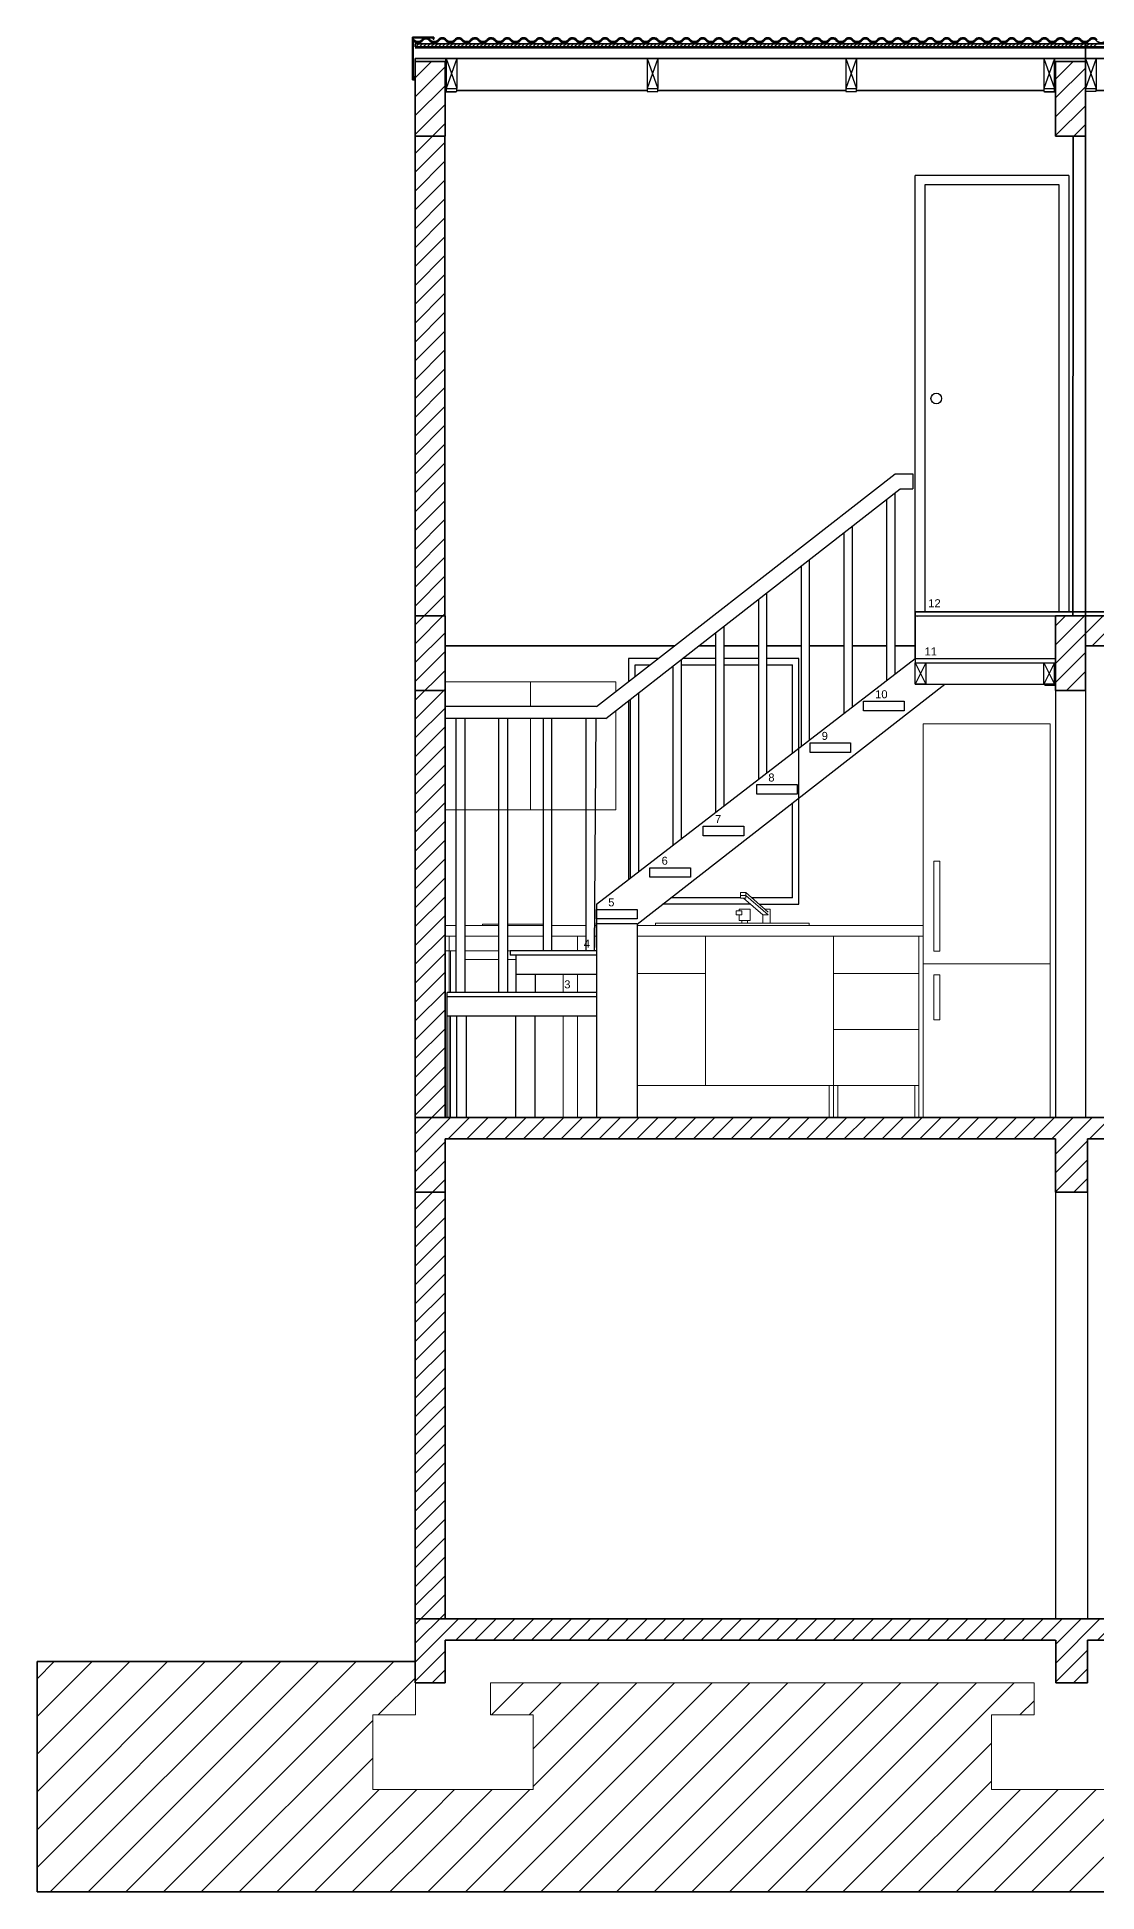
# Model space of a CAD drawing. Header units: metres. Extents: x -750 to 5274, y -2155 to 4360.
# Drawn here: x 876 to 1372, y 2094 to 2963 of the extents above; entities that cross this region are included whole.
import ezdxf

# ---------------------------------------------------------------- set-up
doc = ezdxf.new("R2010")
doc.units = ezdxf.units.M
doc.header["$LTSCALE"] = 5
doc.header["$MEASUREMENT"] = 0
for name, color, linetype, lineweight in [('A-ANNO-SYMB', 3, 'Continuous', 18), ('A-ANNO-TEXT', 3, 'Continuous', 18), ('A-ELEV-MBE1', 7, 'Continuous', 35), ('A-ELEV-MBE2', 4, 'Continuous', 25), ('A-FLOR-PATT', 8, 'Continuous', 18), ('A-FURN', 8, 'Continuous', 18), ('A-GLAZ-FULL', 4, 'Continuous', 25), ('A-SECT-MCUT', 7, 'Continuous', 35), ('A-SECT-PATT', 8, 'Continuous', 18), ('A-WALL-FULL', 7, 'Continuous', 35), ('Campitura', 116, 'Continuous', 25), ('Linee sottili', 5, 'Continuous', 25)]:
    doc.layers.add(name, color=color, linetype=linetype, lineweight=lineweight)
doc.styles.add('E-ARIAL', font='arial.ttf')

msp = doc.modelspace()

# ---------------------------------------------------------------- hatches: boundary and pattern name
at = {"layer": 'Campitura'}
h = msp.add_hatch(dxfattribs=at)
h.set_pattern_fill('ANSI31', color=256, scale=50)
h.paths.add_polyline_path([(1667.03, 2457.07), (1485.49, 2457.07), (1485.49, 2457.07), (1483.49, 2457.07), (1479.49, 2457.07), (1450.49, 2457.07), (1450.49, 2457.07), (1446.49, 2457.07), (1393.49, 2457.07), (1393.49, 2457.07), (1390.99, 2457.07), (1052.78, 2457.07), (1052.78, 2422.07), (1066.78, 2422.07), (1066.78, 2422.13), (1066.78, 2447.07), (1352.79, 2447.07), (1352.79, 2422.07), (1367.79, 2422.07), (1367.79, 2447.07), (1652.03, 2447.07), (1652.03, 2422.07), (1667.03, 2422.07), (1667.03, 2422.13), (1667.03, 2447.07)])
h.paths.add_polyline_path([(1666.03, 2657.13), (1652.03, 2657.13), (1652.03, 2457.07), (1667.03, 2457.07)])
h.paths.add_polyline_path([(1666.03, 2692.13), (1652.03, 2692.13), (1652.03, 2657.13), (1666.03, 2657.13)])
h.paths.add_polyline_path([(1666.03, 2916.98), (1652.03, 2916.98), (1652.03, 2692.13), (1666.03, 2692.13)])
h.paths.add_polyline_path([(1652.03, 2692.13), (1366.78, 2692.13), (1366.78, 2678.07), (1652.03, 2678.07)])
h.paths.add_polyline_path([(1366.78, 2692.13), (1366.78, 2678.07), (1366.78, 2657.13), (1352.78, 2657.13), (1352.78, 2660.13), (1347.27, 2660.13), (1352.27, 2670.13), (1352.78, 2670.13), (1352.78, 2692.13)])
h.paths.add_polyline_path([(1066.73, 2916.98), (1052.73, 2916.98), (1052.73, 2692.21), (1052.73, 2692.13), (1066.73, 2692.13)])
h.paths.add_polyline_path([(1066.78, 2692.13), (1066.73, 2692.13), (1052.78, 2692.13), (1052.78, 2657.13), (1066.78, 2657.13), (1066.78, 2661.22)])
h.paths.add_polyline_path([(1066.78, 2657.13), (1052.78, 2657.13), (1052.78, 2457.07), (1066.78, 2457.07)])
h.paths.add_polyline_path([(1066.78, 2422.07), (1052.78, 2422.07), (1052.78, 2222.07), (1066.78, 2222.07)])
h.paths.add_polyline_path([(1667.03, 2222.07), (1367.79, 2222.07), (1352.86, 2222.07), (1066.78, 2222.07), (1052.78, 2222.07), (1052.78, 2192.07), (1052.92, 2192.07), (1066.78, 2192.07), (1066.78, 2212.07), (1352.86, 2212.07), (1352.86, 2192.07), (1367.79, 2192.07), (1367.79, 2212.07), (1653.03, 2212.07), (1653.03, 2192.07), (1667.03, 2192.07)])
h.paths.add_polyline_path([(1666.03, 2951.98), (1652.21, 2951.98), (1652.03, 2951.8), (1652.03, 2916.98), (1666.03, 2916.98)])
h.paths.add_polyline_path([(1066.78, 2951.98), (1052.81, 2951.98), (1052.78, 2916.98), (1066.78, 2916.98)])
h.paths.add_polyline_path([(1366.74, 2951.98), (1352.74, 2951.98), (1352.74, 2916.98), (1366.74, 2916.98)])

# ---------------------------------------------------------------- linework, layer by layer
at = {"layer": 'A-ANNO-SYMB'}
for p, q in [((1066.78, 2541.22), (1066.78, 2546.22)), ((1066.78, 2463.57), (1066.78, 2540.43))]:
    msp.add_line(p, q, dxfattribs=at)
at = {"layer": 'A-ANNO-SYMB', "ltscale": 0.003}
for p, q in [((1052.92, 2192.07), (1052.92, 2177.07)), ((1088.09, 2192.07), (1342.7, 2192.07)), ((1088.09, 2192.07), (1088.09, 2177.07)), ((1342.7, 2192.07), (1342.7, 2177.07)), ((1033, 2177.07), (1033, 2142.07)), ((1052.92, 2177.07), (1033, 2177.07)), ((1108, 2177.07), (1088.09, 2177.07)), ((1108, 2177.07), (1108, 2142.07)), ((1322.79, 2177.07), (1322.79, 2142.07)), ((1342.7, 2177.07), (1322.79, 2177.07)), ((1108, 2142.07), (1033, 2142.07)), ((1397.79, 2142.07), (1322.79, 2142.07))]:
    msp.add_line(p, q, dxfattribs=at)
at = {"layer": 'A-ELEV-MBE1'}
for p, q in [((1051.51, 2943.4), (1051.51, 2963.4)), ((1051.51, 2963.4), (1061.51, 2963.4)), ((1051.81, 2943.7), (1051.81, 2963.1)), ((1051.81, 2963.1), (1061.21, 2963.1)), ((1052.19, 2962.17), (1051.81, 2961.85)), ((1052.78, 2960.29), (1366.74, 2960.29)), ((1052.78, 2958.79), (1052.78, 2960.29)), ((1052.78, 2958.79), (1366.74, 2958.79)), ((1052.78, 2958.32), (1366.74, 2958.32)), ((1061.21, 2963.1), (1061.21, 2962.4)), ((1061.21, 2962.4), (1061.51, 2962.4)), ((1061.51, 2963.4), (1061.51, 2962.4)), ((1158.87, 2962.17), (1158.49, 2961.85)), ((1162.68, 2962.17), (1163.07, 2961.85)), ((1219.83, 2962.17), (1219.45, 2961.85)), ((1326.51, 2962.17), (1326.13, 2961.85)), ((1330.32, 2962.17), (1330.71, 2961.85)), ((1336.09, 2958.79), (1650.06, 2958.79)), ((1338.06, 2958.32), (1650.06, 2958.32)), ((1366.74, 2958.79), (1366.74, 2960.29)), ((1366.74, 2960.29), (1650.76, 2960.29)), ((1366.74, 2958.79), (1366.74, 2951.98)), ((1052.81, 2953.32), (1366.74, 2953.32)), ((1067.25, 2947.76), (1066.78, 2947.76)), ((1066.78, 2947.76), (1066.78, 2937.76)), ((1067.2, 2947.76), (1067.2, 2953.32)), ((1352.22, 2937.93), (1352.22, 2953.32)), ((1352.64, 2947.76), (1352.64, 2937.76)), ((1366.74, 2953.32), (1665.58, 2953.4)), ((1052.51, 2943.4), (1051.51, 2943.4)), ((1052.21, 2943.7), (1051.81, 2943.7)), ((1052.21, 2943.7), (1052.21, 2944.7)), ((1052.51, 2944.7), (1052.21, 2944.7)), ((1052.51, 2943.4), (1052.51, 2944.7)), ((1072.25, 2938.33), (1161.46, 2938.33)), ((1166.46, 2938.33), (1254.6, 2938.33)), ((1259.6, 2938.33), (1347.22, 2938.33)), ((1352.22, 2942.76), (1352.64, 2942.76)), ((1366.74, 2939.38), (1366.74, 2938.01)), ((1371.74, 2938.01), (1371.74, 2939.38)), ((1371.74, 2938.33), (1460.3, 2938.33)), ((1066.78, 2937.76), (1071.78, 2937.76)), ((1071.78, 2937.76), (1071.78, 2937.93)), ((1352.64, 2937.76), (1347.64, 2937.76)), ((1360.95, 2913.8), (1360.95, 2916.8)), ((1358.97, 2694.07), (1286.96, 2694.07)), ((1286.96, 2672.13), (1286.96, 2694.07)), ((1286.96, 2692.09), (1358.97, 2692.13)), ((1356.58, 2692.13), (1287.96, 2692.09)), ((1358.97, 2694.07), (1652.03, 2694.07)), ((1358.97, 2692.13), (1652.03, 2692.13)), ((1066.78, 2678.07), (1174.24, 2678.07)), ((1185.62, 2678.07), (1193.54, 2678.07)), ((1197.54, 2678.07), (1213.59, 2678.07)), ((1217.59, 2678.07), (1233.59, 2678.07)), ((1237.59, 2678.07), (1253.59, 2678.07)), ((1257.59, 2678.07), (1273.59, 2678.07)), ((1277.59, 2678.07), (1286.96, 2678.07)), ((1366.78, 2678.07), (1652.03, 2678.07)), ((1352.28, 2660.27), (1352.27, 2670.13)), ((1137.78, 2536.68), (1137.78, 2548.38)), ((1352.79, 2457.07), (1352.79, 2457.07)), ((1352.79, 2422.07), (1352.79, 2447.07)), ((1367.79, 2447.07), (1367.79, 2422.07)), ((1367.79, 2422.07), (1352.79, 2422.07)), ((875.71, 2202.07), (875.71, 2094.16)), ((875.71, 2202.07), (1052.78, 2202.07)), ((875.71, 2094.16), (1758.38, 2094.16))]:
    msp.add_line(p, q, dxfattribs=at)
at = {"layer": 'A-ELEV-MBE1', "ltscale": 0.03}
msp.add_line((1137.78, 2550.13), (1137.78, 2554.63), dxfattribs=at)
at = {"layer": 'A-ELEV-MBE1'}
for centre, radius, start, end in [((1054.1, 2963.73), 2.97, 219.42406, 320.57594), ((1054.1, 2963.73), 2.47, 219.42406, 320.57594), ((1057.91, 2960.6), 2.47, 39.42406, 140.57594), ((1057.91, 2960.6), 1.97, 39.42406, 140.57594), ((1061.72, 2963.73), 2.97, 219.42406, 320.57594), ((1061.72, 2963.73), 2.47, 219.42406, 320.57594), ((1065.53, 2960.6), 2.47, 39.42406, 140.57594), ((1065.53, 2960.6), 1.97, 39.42406, 140.57594), ((1069.34, 2963.73), 2.97, 219.42406, 320.57594), ((1069.34, 2963.73), 2.47, 219.42406, 320.57594), ((1073.15, 2960.6), 2.47, 39.42406, 140.57594), ((1073.15, 2960.6), 1.97, 39.42406, 140.57594), ((1076.96, 2963.73), 2.97, 219.42406, 320.57594), ((1076.96, 2963.73), 2.47, 219.42406, 320.57594), ((1080.77, 2960.6), 2.47, 39.42406, 140.57594), ((1080.77, 2960.6), 1.97, 39.42406, 140.57594), ((1084.58, 2963.73), 2.97, 219.42406, 320.57594), ((1084.58, 2963.73), 2.47, 219.42406, 320.57594), ((1088.39, 2960.6), 2.47, 39.42406, 140.57594), ((1088.39, 2960.6), 1.97, 39.42406, 140.57594), ((1092.2, 2963.73), 2.97, 219.42406, 320.57594), ((1092.2, 2963.73), 2.47, 219.42406, 320.57594), ((1096.01, 2960.6), 2.47, 39.42406, 140.57594), ((1096.01, 2960.6), 1.97, 39.42406, 140.57594), ((1099.82, 2963.73), 2.97, 219.42406, 320.57594), ((1099.82, 2963.73), 2.47, 219.42406, 320.57594), ((1103.63, 2960.6), 2.47, 39.42406, 140.57594), ((1103.63, 2960.6), 1.97, 39.42406, 140.57594), ((1107.44, 2963.73), 2.97, 219.42406, 320.57594), ((1107.44, 2963.73), 2.47, 219.42406, 320.57594), ((1111.25, 2960.6), 2.47, 39.42406, 140.57594), ((1111.25, 2960.6), 1.97, 39.42406, 140.57594), ((1115.06, 2963.73), 2.97, 219.42406, 320.57594), ((1115.06, 2963.73), 2.47, 219.42406, 320.57594), ((1118.87, 2960.6), 2.47, 39.42406, 140.57594), ((1118.87, 2960.6), 1.97, 39.42406, 140.57594), ((1122.68, 2963.73), 2.97, 219.42406, 320.57594), ((1122.68, 2963.73), 2.47, 219.42406, 320.57594), ((1126.49, 2960.6), 2.47, 39.42406, 140.57594), ((1126.49, 2960.6), 1.97, 39.42406, 140.57594), ((1130.3, 2963.73), 2.97, 219.42406, 320.57594), ((1130.3, 2963.73), 2.47, 219.42406, 320.57594), ((1134.11, 2960.6), 2.47, 39.42406, 140.57594), ((1134.11, 2960.6), 1.97, 39.42406, 140.57594), ((1137.92, 2963.73), 2.97, 219.42406, 320.57594), ((1137.92, 2963.73), 2.47, 219.42406, 320.57594), ((1141.73, 2960.6), 2.47, 39.42406, 140.57594), ((1141.73, 2960.6), 1.97, 39.42406, 140.57594), ((1145.54, 2963.73), 2.97, 219.42406, 320.57594), ((1145.54, 2963.73), 2.47, 219.42406, 320.57594), ((1149.35, 2960.6), 2.47, 39.42406, 140.57594), ((1149.35, 2960.6), 1.97, 39.42406, 140.57594), ((1153.16, 2963.73), 2.97, 219.42406, 320.57594), ((1153.16, 2963.73), 2.47, 219.42406, 320.57594), ((1156.97, 2960.6), 2.47, 39.42406, 140.57594), ((1156.97, 2960.6), 1.97, 39.42406, 140.57594), ((1160.78, 2963.73), 2.97, 219.42406, 320.57594), ((1160.78, 2963.73), 2.97, 219.42406, 320.57594), ((1160.78, 2963.73), 2.47, 219.42406, 320.57594), ((1160.78, 2963.73), 2.47, 219.42406, 320.57594), ((1164.59, 2960.6), 2.47, 39.42406, 140.57594), ((1164.59, 2960.6), 1.97, 39.42406, 140.57594), ((1168.4, 2963.73), 2.97, 219.42406, 320.57594), ((1168.4, 2963.73), 2.47, 219.42406, 320.57594), ((1172.21, 2960.6), 2.47, 39.42406, 140.57594), ((1172.21, 2960.6), 1.97, 39.42406, 140.57594), ((1176.02, 2963.73), 2.97, 219.42406, 320.57594), ((1176.02, 2963.73), 2.47, 219.42406, 320.57594), ((1179.83, 2960.6), 2.47, 39.42406, 140.57594), ((1179.83, 2960.6), 1.97, 39.42406, 140.57594), ((1183.64, 2963.73), 2.97, 219.42406, 320.57594), ((1183.64, 2963.73), 2.47, 219.42406, 320.57594), ((1187.45, 2960.6), 2.47, 39.42406, 140.57594), ((1187.45, 2960.6), 1.97, 39.42406, 140.57594), ((1191.26, 2963.73), 2.97, 219.42406, 320.57594), ((1191.26, 2963.73), 2.47, 219.42406, 320.57594), ((1195.07, 2960.6), 2.47, 39.42406, 140.57594), ((1195.07, 2960.6), 1.97, 39.42406, 140.57594), ((1198.88, 2963.73), 2.97, 219.42406, 320.57594), ((1198.88, 2963.73), 2.47, 219.42406, 320.57594), ((1202.69, 2960.6), 2.47, 39.42406, 140.57594), ((1202.69, 2960.6), 1.97, 39.42406, 140.57594), ((1206.5, 2963.73), 2.97, 219.42406, 320.57594), ((1206.5, 2963.73), 2.47, 219.42406, 320.57594), ((1210.31, 2960.6), 2.47, 39.42406, 140.57594), ((1210.31, 2960.6), 1.97, 39.42406, 140.57594), ((1214.12, 2963.73), 2.97, 219.42406, 320.57594), ((1214.12, 2963.73), 2.47, 219.42406, 320.57594), ((1217.93, 2960.6), 2.47, 39.42406, 140.57594), ((1217.93, 2960.6), 1.97, 39.42406, 140.57594), ((1221.74, 2963.73), 2.97, 219.42406, 320.57594), ((1221.74, 2963.73), 2.97, 219.42406, 320.57594), ((1221.74, 2963.73), 2.47, 219.42406, 320.57594), ((1221.74, 2963.73), 2.47, 219.42406, 320.57594), ((1225.55, 2960.6), 2.47, 39.42406, 140.57594), ((1225.55, 2960.6), 2.47, 39.42406, 140.57594), ((1225.55, 2960.6), 1.97, 39.42406, 140.57594), ((1225.55, 2960.6), 1.97, 39.42406, 140.57594), ((1229.36, 2963.73), 2.97, 219.42406, 320.57594), ((1229.36, 2963.73), 2.47, 219.42406, 320.57594), ((1233.17, 2960.6), 2.47, 39.42406, 140.57594), ((1233.17, 2960.6), 1.97, 39.42406, 140.57594), ((1236.98, 2963.73), 2.97, 219.42406, 320.57594), ((1236.98, 2963.73), 2.47, 219.42406, 320.57594), ((1240.79, 2960.6), 2.47, 39.42406, 140.57594), ((1240.79, 2960.6), 1.97, 39.42406, 140.57594), ((1244.6, 2963.73), 2.97, 219.42406, 320.57594), ((1244.6, 2963.73), 2.47, 219.42406, 320.57594), ((1248.41, 2960.6), 2.47, 39.42406, 140.57594), ((1248.41, 2960.6), 1.97, 39.42406, 140.57594), ((1252.22, 2963.73), 2.97, 219.42406, 320.57594), ((1252.22, 2963.73), 2.47, 219.42406, 320.57594), ((1256.03, 2960.6), 2.47, 39.42406, 140.57594), ((1256.03, 2960.6), 1.97, 39.42406, 140.57594), ((1259.84, 2963.73), 2.97, 219.42406, 320.57594), ((1259.84, 2963.73), 2.47, 219.42406, 320.57594), ((1263.65, 2960.6), 2.47, 39.42406, 140.57594), ((1263.65, 2960.6), 1.97, 39.42406, 140.57594), ((1267.46, 2963.73), 2.97, 219.42406, 320.57594), ((1267.46, 2963.73), 2.47, 219.42406, 320.57594), ((1271.27, 2960.6), 2.47, 39.42406, 140.57594), ((1271.27, 2960.6), 1.97, 39.42406, 140.57594), ((1275.08, 2963.73), 2.97, 219.42406, 320.57594), ((1275.08, 2963.73), 2.47, 219.42406, 320.57594), ((1278.89, 2960.6), 2.47, 39.42406, 140.57594), ((1278.89, 2960.6), 1.97, 39.42406, 140.57594), ((1282.7, 2963.73), 2.97, 219.42406, 320.57594), ((1282.7, 2963.73), 2.47, 219.42406, 320.57594), ((1286.51, 2960.6), 2.47, 39.42406, 140.57594), ((1286.51, 2960.6), 1.97, 39.42406, 140.57594), ((1290.32, 2963.73), 2.97, 219.42406, 320.57594), ((1290.32, 2963.73), 2.47, 219.42406, 320.57594), ((1294.13, 2960.6), 2.47, 39.42406, 140.57594), ((1294.13, 2960.6), 1.97, 39.42406, 140.57594), ((1297.94, 2963.73), 2.97, 219.42406, 320.57594), ((1297.94, 2963.73), 2.47, 219.42406, 320.57594), ((1301.75, 2960.6), 2.47, 39.42406, 140.57594), ((1301.75, 2960.6), 1.97, 39.42406, 140.57594), ((1305.56, 2963.73), 2.97, 219.42406, 320.57594), ((1305.56, 2963.73), 2.47, 219.42406, 320.57594), ((1309.37, 2960.6), 2.47, 39.42406, 140.57594), ((1309.37, 2960.6), 1.97, 39.42406, 140.57594), ((1313.18, 2963.73), 2.97, 219.42406, 320.57594), ((1313.18, 2963.73), 2.47, 219.42406, 320.57594), ((1316.99, 2960.6), 2.47, 39.42406, 140.57594), ((1316.99, 2960.6), 1.97, 39.42406, 140.57594), ((1320.8, 2963.73), 2.97, 219.42406, 320.57594), ((1320.8, 2963.73), 2.47, 219.42406, 320.57594), ((1324.61, 2960.6), 2.47, 39.42406, 140.57594), ((1324.61, 2960.6), 1.97, 39.42406, 140.57594), ((1328.42, 2963.73), 2.97, 219.42406, 320.57594), ((1328.42, 2963.73), 2.97, 219.42406, 320.57594), ((1328.42, 2963.73), 2.47, 219.42406, 320.57594), ((1328.42, 2963.73), 2.47, 219.42406, 320.57594), ((1332.23, 2960.6), 2.47, 39.42406, 140.57594), ((1332.23, 2960.6), 1.97, 39.42406, 140.57594), ((1336.04, 2963.73), 2.97, 219.42406, 320.57594), ((1336.04, 2963.73), 2.47, 219.42406, 320.57594), ((1339.85, 2960.6), 2.47, 39.42406, 140.57594), ((1339.85, 2960.6), 1.97, 39.42406, 140.57594), ((1343.66, 2963.73), 2.97, 219.42406, 320.57594), ((1343.66, 2963.73), 2.47, 219.42406, 320.57594), ((1347.47, 2960.6), 2.47, 39.42406, 140.57594), ((1347.47, 2960.6), 1.97, 39.42406, 140.57594), ((1351.28, 2963.73), 2.97, 219.42406, 320.57594), ((1351.28, 2963.73), 2.47, 219.42406, 320.57594), ((1355.09, 2960.6), 2.47, 39.42406, 140.57594), ((1355.09, 2960.6), 1.97, 39.42406, 140.57594), ((1358.9, 2963.73), 2.97, 219.42406, 320.57594), ((1358.9, 2963.73), 2.47, 219.42406, 320.57594), ((1362.71, 2960.6), 2.47, 39.42406, 140.57594), ((1362.71, 2960.6), 1.97, 39.42406, 140.57594), ((1366.52, 2963.73), 2.97, 219.42406, 323.14533), ((1366.52, 2963.73), 2.47, 219.42406, 322.93914), ((1370.33, 2960.6), 2.47, 39.42406, 140.57594), ((1370.33, 2960.6), 1.97, 39.42406, 140.57594), ((1374.14, 2963.73), 2.97, 219.42406, 320.57594)]:
    msp.add_arc(centre, radius, start, end, dxfattribs=at)
at = {"layer": 'A-ELEV-MBE2'}
for p, q in [((1174.25, 2678.08), (1277.59, 2758.68)), ((1291.46, 2760.62), (1291.46, 2694.07)), ((1185.63, 2678.08), (1279.99, 2751.68)), ((1277.59, 2678.07), (1277.59, 2749.81)), ((1273.59, 2746.69), (1273.59, 2678.07)), ((1253.59, 2731.09), (1253.59, 2678.07)), ((1257.59, 2678.07), (1257.59, 2734.21)), ((1233.59, 2715.49), (1233.59, 2678.07)), ((1237.59, 2678.07), (1237.59, 2718.61)), ((1213.59, 2699.89), (1213.59, 2678.07)), ((1217.59, 2678.07), (1217.59, 2703.01)), ((1197.54, 2603.14), (1197.54, 2687.37)), ((1137.78, 2649.63), (1174.25, 2678.08)), ((1142.09, 2644.12), (1185.63, 2678.08)), ((1193.54, 2684.25), (1193.54, 2600.05)), ((1213.59, 2678.07), (1213.59, 2615.52)), ((1217.59, 2618.6), (1217.59, 2678.07)), ((1233.59, 2678.07), (1233.59, 2630.95)), ((1237.59, 2634.04), (1237.59, 2678.07)), ((1253.59, 2678.07), (1253.59, 2646.38)), ((1257.59, 2649.47), (1257.59, 2678.07)), ((1273.59, 2678.07), (1273.59, 2661.82)), ((1277.59, 2664.9), (1277.59, 2678.07)), ((1137.78, 2557.02), (1286.96, 2672.13)), ((1173.54, 2668.65), (1173.54, 2584.62)), ((1177.54, 2587.71), (1177.54, 2671.77)), ((1286.96, 2672.13), (1286.96, 2670.13)), ((1313.69, 2670.13), (1352.78, 2670.13)), ((1156.78, 2547.74), (1300.87, 2660.13)), ((1300.87, 2660.13), (1352.78, 2660.13)), ((1347.78, 2659.63), (1347.78, 2660.13)), ((1347.78, 2660.13), (1352.28, 2660.13)), ((1352.28, 2660.13), (1352.28, 2664.63)), ((1352.28, 2664.63), (1352.78, 2664.63)), ((1352.78, 2659.63), (1352.78, 2664.63)), ((1153.54, 2653.05), (1153.54, 2569.32)), ((1157.54, 2572.44), (1157.54, 2656.17)), ((1347.78, 2659.63), (1352.78, 2659.63)), ((1137.78, 2649.63), (1066.78, 2649.63)), ((1142.09, 2644.12), (1066.78, 2644.12)), ((1072.01, 2515.63), (1072.01, 2644.12)), ((1076.01, 2644.12), (1076.01, 2515.63)), ((1092.01, 2515.63), (1092.01, 2644.12)), ((1096.01, 2644.12), (1096.01, 2515.63)), ((1112.78, 2644.12), (1112.78, 2535.13)), ((1116.78, 2535.13), (1116.78, 2644.12)), ((1132.78, 2644.12), (1132.78, 2535.13)), ((1136.78, 2535.13), (1137.54, 2644.12)), ((1137.78, 2557.02), (1137.78, 2457.13)), ((1156.78, 2547.79), (1137.78, 2547.79)), ((1156.78, 2547.74), (1156.78, 2457.13)), ((1097.36, 2535.13), (1097.36, 2533.13)), ((1137.78, 2535.13), (1097.36, 2535.13)), ((1137.78, 2533.13), (1097.36, 2533.13)), ((1099.96, 2533.13), (1099.96, 2515.63)), ((1137.78, 2524.13), (1099.96, 2524.13)), ((1108.96, 2524.13), (1108.96, 2515.63)), ((1067.78, 2513.63), (1067.78, 2515.63)), ((1137.78, 2515.63), (1067.78, 2515.63)), ((1067.78, 2457.07), (1067.78, 2513.63)), ((1137.78, 2513.63), (1067.78, 2513.63)), ((1137.78, 2504.63), (1067.78, 2504.63)), ((1072.3, 2457.13), (1072.3, 2504.63)), ((1076.78, 2457.13), (1076.78, 2504.63)), ((1099.96, 2457.13), (1099.96, 2504.63)), ((1108.96, 2457.13), (1108.96, 2504.63))]:
    msp.add_line(p, q, dxfattribs=at)
at = {"layer": 'A-ELEV-MBE2', "ltscale": 0.03}
for p, q in [((1286.96, 2672.13), (1352.78, 2672.13)), ((1286.96, 2670.13), (1313.69, 2670.13)), ((1291.96, 2670.13), (1286.96, 2660.13)), ((1286.96, 2670.13), (1291.96, 2660.13)), ((1286.96, 2660.13), (1286.96, 2670.13)), ((1286.96, 2670.13), (1291.96, 2670.13)), ((1291.96, 2670.13), (1291.96, 2660.13)), ((1352.27, 2670.13), (1347.27, 2660.13)), ((1347.27, 2660.13), (1347.27, 2670.13)), ((1347.27, 2670.13), (1352.27, 2670.13)), ((1347.27, 2670.11), (1352.27, 2660.11)), ((1352.27, 2670.13), (1352.27, 2660.13)), ((1286.96, 2660.13), (1300.87, 2660.13)), ((1291.96, 2660.13), (1286.96, 2660.13)), ((1352.27, 2660.13), (1347.27, 2660.13)), ((1262.78, 2652.13), (1281.78, 2652.13)), ((1262.78, 2647.63), (1262.78, 2652.13)), ((1281.78, 2652.13), (1281.78, 2647.63)), ((1281.78, 2647.63), (1262.78, 2647.63)), ((1237.78, 2632.63), (1256.78, 2632.63)), ((1237.78, 2628.13), (1237.78, 2632.63)), ((1256.78, 2628.13), (1237.78, 2628.13)), ((1256.78, 2632.63), (1256.78, 2628.13)), ((1212.78, 2613.13), (1231.78, 2613.13)), ((1212.78, 2608.63), (1212.78, 2613.13)), ((1231.78, 2608.63), (1212.78, 2608.63)), ((1231.78, 2613.13), (1231.78, 2608.63)), ((1187.78, 2593.63), (1206.78, 2593.63)), ((1187.78, 2589.13), (1187.78, 2593.63)), ((1206.78, 2593.63), (1206.78, 2589.13)), ((1206.78, 2589.13), (1187.78, 2589.13)), ((1162.78, 2574.13), (1181.78, 2574.13)), ((1162.78, 2569.63), (1162.78, 2574.13)), ((1181.78, 2574.13), (1181.78, 2569.63)), ((1181.78, 2569.63), (1162.78, 2569.63)), ((1137.78, 2554.63), (1156.78, 2554.63)), ((1156.78, 2550.13), (1137.78, 2550.13)), ((1156.78, 2554.63), (1156.78, 2550.13))]:
    msp.add_line(p, q, dxfattribs=at)
at = {"layer": 'A-FLOR-PATT', "linetype": 'Continuous'}
for p, q in [((875.71, 2194.03), (883.74, 2202.07)), ((875.71, 2176.35), (901.42, 2202.07)), ((875.71, 2158.68), (919.1, 2202.07)), ((875.71, 2141), (936.77, 2202.07)), ((875.71, 2123.32), (954.45, 2202.07)), ((875.71, 2105.64), (972.13, 2202.07)), ((881.9, 2094.16), (989.81, 2202.07)), ((899.58, 2094.16), (1007.49, 2202.07)), ((917.25, 2094.16), (1025.16, 2202.07)), ((934.93, 2094.16), (1042.84, 2202.07)), ((1035.52, 2177.07), (1052.78, 2194.33)), ((1076.35, 2094.16), (1174.26, 2192.07)), ((1088.55, 2177.07), (1103.55, 2192.07)), ((1094.03, 2094.16), (1191.94, 2192.07)), ((1106.23, 2177.07), (1121.23, 2192.07)), ((1108, 2161.16), (1138.91, 2192.07)), ((1108, 2143.48), (1156.58, 2192.07)), ((1111.71, 2094.16), (1209.62, 2192.07)), ((1129.39, 2094.16), (1227.3, 2192.07)), ((1147.06, 2094.16), (1244.97, 2192.07)), ((1164.74, 2094.16), (1262.65, 2192.07)), ((1182.42, 2094.16), (1280.33, 2192.07)), ((1200.1, 2094.16), (1298.01, 2192.07)), ((1217.77, 2094.16), (1315.68, 2192.07)), ((1235.45, 2094.16), (1333.36, 2192.07)), ((1360.29, 2095.25), (1457.11, 2192.07)), ((1336.04, 2177.07), (1342.7, 2183.73)), ((952.61, 2094.16), (1033, 2174.55)), ((970.29, 2094.16), (1033, 2156.87)), ((1253.13, 2094.16), (1322.79, 2163.81)), ((987.96, 2094.16), (1035.87, 2142.07)), ((1005.64, 2094.16), (1053.55, 2142.07)), ((1059.79, 2130.63), (1071.23, 2142.07)), ((1059.79, 2112.95), (1088.91, 2142.07)), ((1059.79, 2095.27), (1106.58, 2142.07)), ((1270.81, 2094.16), (1322.79, 2146.13)), ((1288.49, 2094.16), (1336.39, 2142.07)), ((1306.16, 2094.16), (1354.07, 2142.07)), ((1360.29, 2130.6), (1371.75, 2142.07)), ((1360.29, 2112.92), (1389.43, 2142.07)), ((1023.32, 2094.16), (1059.79, 2130.63)), ((1323.84, 2094.16), (1360.29, 2130.6)), ((1041, 2094.16), (1059.79, 2112.95)), ((1341.52, 2094.16), (1360.29, 2112.92)), ((1058.68, 2094.16), (1059.79, 2095.27)), ((1359.2, 2094.16), (1360.29, 2095.25))]:
    msp.add_line(p, q, dxfattribs=at)
at = {"layer": 'A-FURN'}
for p, q in [((1146.78, 2661.22), (1066.78, 2661.22)), ((1066.78, 2661.22), (1066.78, 2601.22)), ((1106.78, 2649.63), (1106.78, 2661.22)), ((1146.78, 2656.65), (1146.78, 2661.22)), ((1106.78, 2601.22), (1106.78, 2644.12)), ((1146.78, 2601.22), (1146.78, 2647.78)), ((1290.78, 2457.13), (1290.78, 2641.63)), ((1290.78, 2641.63), (1350.28, 2641.63)), ((1350.28, 2457.13), (1350.28, 2641.63)), ((1066.78, 2601.22), (1146.78, 2601.22)), ((1295.78, 2577.16), (1295.78, 2535.08)), ((1298.59, 2577.16), (1295.78, 2577.16)), ((1298.59, 2535.08), (1298.59, 2577.16)), ((1205.14, 2562.48), (1205.14, 2561.18)), ((1207.75, 2562.48), (1205.14, 2562.48)), ((1205.14, 2561.18), (1205.14, 2559.87)), ((1205.14, 2561.18), (1207.75, 2561.18)), ((1205.14, 2559.87), (1207.75, 2559.87)), ((1206.6, 2559.88), (1215.58, 2552.05)), ((1207.75, 2561.18), (1207.75, 2562.48)), ((1218.18, 2553.35), (1207.75, 2562.48)), ((1207.75, 2559.87), (1207.75, 2561.18)), ((1207.75, 2561.18), (1218.18, 2552.05)), ((1066.78, 2547.13), (1072.01, 2547.13)), ((1066.78, 2542.13), (1066.78, 2547.13)), ((1076.01, 2547.13), (1092.01, 2547.13)), ((1084.28, 2547.63), (1084.28, 2547.13)), ((1092.01, 2547.63), (1084.28, 2547.63)), ((1084.28, 2547.13), (1092.01, 2547.13)), ((1112.78, 2547.63), (1096.01, 2547.63)), ((1096.01, 2547.13), (1112.78, 2547.13)), ((1096.01, 2547.13), (1112.78, 2547.13)), ((1116.78, 2547.13), (1132.78, 2547.13)), ((1136.86, 2547.13), (1137.78, 2547.13)), ((1156.78, 2547.13), (1248.78, 2547.13)), ((1237.38, 2548.13), (1165.38, 2548.13)), ((1165.38, 2548.13), (1165.38, 2547.13)), ((1167.38, 2547.13), (1237.38, 2547.13)), ((1205.79, 2548.13), (1205.79, 2549.44)), ((1208.4, 2549.44), (1208.4, 2548.13)), ((1215.58, 2552.05), (1215.58, 2548.13)), ((1215.58, 2552.05), (1218.18, 2552.05)), ((1219.03, 2554.65), (1216.7, 2554.65)), ((1219.03, 2554.65), (1219.03, 2548.13)), ((1237.38, 2547.13), (1237.38, 2548.13)), ((1248.78, 2547.13), (1290.78, 2547.13)), ((1290.78, 2542.13), (1290.78, 2547.13)), ((1066.78, 2542.13), (1072.01, 2542.13)), ((1068.78, 2542.13), (1068.78, 2515.63)), ((1076.01, 2542.13), (1092.01, 2542.13)), ((1096.01, 2542.13), (1112.78, 2542.13)), ((1116.78, 2542.13), (1132.78, 2542.13)), ((1128.78, 2542.13), (1128.78, 2535.13)), ((1136.83, 2542.13), (1137.78, 2542.13)), ((1156.78, 2542.13), (1290.78, 2542.13)), ((1188.78, 2472.13), (1188.78, 2542.13)), ((1248.78, 2457.13), (1248.78, 2542.13)), ((1288.78, 2457.13), (1288.78, 2542.13)), ((1066.78, 2535.23), (1072.01, 2535.23)), ((1069.38, 2515.63), (1069.38, 2535.23)), ((1072.01, 2535.23), (1069.38, 2535.23)), ((1076.01, 2535.23), (1092.01, 2535.23)), ((1092.01, 2535.23), (1076.01, 2535.23)), ((1076.09, 2531.07), (1092.01, 2531.07)), ((1128.78, 2535.23), (1096.01, 2535.23)), ((1096.01, 2535.23), (1126.78, 2535.23)), ((1096.01, 2531.07), (1099.96, 2531.07)), ((1128.78, 2535.23), (1128.78, 2535.13)), ((1295.78, 2535.08), (1298.59, 2535.08)), ((1128.78, 2524.13), (1128.78, 2515.63)), ((1128.78, 2524.13), (1128.78, 2515.63)), ((1188.78, 2524.53), (1156.78, 2524.53)), ((1248.78, 2524.53), (1288.78, 2524.53)), ((1290.78, 2529.13), (1350.28, 2529.13)), ((1295.78, 2523.88), (1295.78, 2502.84)), ((1298.59, 2523.88), (1295.78, 2523.88)), ((1298.59, 2502.84), (1298.59, 2523.88)), ((1068.78, 2504.63), (1068.78, 2457.13)), ((1069.38, 2457.13), (1069.38, 2504.63)), ((1128.78, 2504.63), (1128.78, 2457.13)), ((1128.78, 2504.63), (1128.78, 2496.13)), ((1248.78, 2498.33), (1288.78, 2498.33)), ((1295.78, 2502.84), (1298.59, 2502.84)), ((1156.78, 2472.13), (1288.78, 2472.13)), ((1246.78, 2457.13), (1246.78, 2472.13)), ((1250.78, 2457.13), (1250.78, 2472.13)), ((1286.78, 2472.13), (1286.78, 2457.13)), ((1068.78, 2457.13), (1288.78, 2457.13)), ((1290.78, 2457.13), (1350.28, 2457.13))]:
    msp.add_line(p, q, dxfattribs=at)
msp.add_lwpolyline([(1203.18, 2552.05), (1203.18, 2554), (1205.79, 2554), (1205.79, 2552.05)], close=True, dxfattribs=at)
msp.add_lwpolyline([(1204.49, 2554.01), (1204.49, 2554.65), (1209.71, 2554.65), (1209.71, 2549.44), (1204.49, 2549.44), (1204.49, 2552.05)], dxfattribs=at)
at = {"layer": 'A-FURN', "ltscale": 0.003}
for points in [[(1076.09, 2515.63), (1076.09, 2531.07)], [(1122.09, 2524.13), (1122.09, 2515.63)], [(1122.09, 2504.63), (1122.09, 2457.13)]]:
    msp.add_lwpolyline(points, dxfattribs=at)
at = {"layer": 'A-GLAZ-FULL'}
for p, q in [((1358.95, 2898.59), (1286.96, 2898.59)), ((1286.96, 2757.11), (1286.96, 2898.59)), ((1358.95, 2898.59), (1358.96, 2764.16)), ((1291.46, 2894.09), (1291.46, 2760.62)), ((1354.45, 2894.09), (1291.46, 2894.09)), ((1354.46, 2764.16), (1354.46, 2894.09)), ((1277.59, 2758.68), (1285.96, 2758.68)), ((1285.96, 2758.68), (1285.96, 2751.68)), ((1286.96, 2694.07), (1286.96, 2757.11)), ((1354.46, 2694.07), (1354.46, 2764.16)), ((1358.96, 2764.16), (1358.97, 2694.07)), ((1279.99, 2751.68), (1285.96, 2751.68)), ((1152.78, 2672.15), (1152.78, 2661.33)), ((1166.65, 2672.15), (1152.78, 2672.15)), ((1155.78, 2663.67), (1155.78, 2669.15)), ((1155.78, 2669.15), (1162.81, 2669.15)), ((1177.54, 2669.15), (1193.54, 2669.15)), ((1193.54, 2672.15), (1178.03, 2672.15)), ((1213.59, 2672.15), (1197.54, 2672.15)), ((1197.54, 2669.15), (1213.59, 2669.15)), ((1232.53, 2672.15), (1217.59, 2672.15)), ((1217.59, 2669.15), (1229.53, 2669.15)), ((1229.53, 2627.82), (1229.53, 2669.15)), ((1232.53, 2557.07), (1232.53, 2672.15)), ((1152.78, 2652.46), (1152.78, 2568.53)), ((1229.53, 2560.07), (1229.53, 2604.49)), ((1209.82, 2557.07), (1168.73, 2557.07)), ((1205.14, 2560.07), (1172.58, 2560.07)), ((1229.53, 2560.07), (1210.51, 2560.07)), ((1213.94, 2557.07), (1232.53, 2557.07))]:
    msp.add_line(p, q, dxfattribs=at)
msp.add_circle((1296.9, 2794.02), 2.5, dxfattribs=at)
at = {"layer": 'A-SECT-MCUT'}
for p, q in [((1052.78, 2916.98), (1052.81, 2953.32)), ((1052.78, 2951.98), (1066.78, 2951.98)), ((1066.78, 2951.98), (1066.78, 2916.98)), ((1067.25, 2953.32), (1072.25, 2953.32)), ((1161.46, 2953.32), (1166.46, 2953.32)), ((1254.6, 2953.32), (1259.6, 2953.32)), ((1347.22, 2953.32), (1352.22, 2953.32)), ((1352.74, 2951.98), (1366.74, 2951.98)), ((1352.74, 2916.98), (1352.74, 2951.98)), ((1366.74, 2953.4), (1366.74, 2939.38)), ((1366.74, 2951.98), (1366.74, 2916.98)), ((1066.78, 2916.98), (1052.78, 2916.98)), ((1366.74, 2916.98), (1352.74, 2916.98)), ((1052.78, 2692.13), (1066.78, 2692.13)), ((1052.78, 2657.13), (1052.78, 2692.13)), ((1066.78, 2692.13), (1066.78, 2657.13)), ((1352.78, 2692.13), (1366.78, 2692.13)), ((1352.78, 2657.13), (1352.78, 2692.13)), ((1366.78, 2692.13), (1366.78, 2657.13)), ((1066.78, 2657.13), (1052.78, 2657.13)), ((1366.78, 2657.13), (1352.78, 2657.13)), ((1052.78, 2457.07), (1667.03, 2457.07)), ((1052.78, 2422.07), (1052.78, 2457.07)), ((1066.78, 2447.07), (1352.79, 2447.07)), ((1066.78, 2447.07), (1066.78, 2422.07)), ((1352.79, 2422.07), (1352.79, 2447.07)), ((1367.79, 2447.07), (1652.03, 2447.07)), ((1367.79, 2447.07), (1367.79, 2422.07)), ((1066.78, 2422.07), (1052.78, 2422.07)), ((1367.79, 2422.07), (1352.79, 2422.07)), ((1052.78, 2192.07), (1052.78, 2222.07)), ((1052.78, 2222.07), (1066.78, 2222.07)), ((1066.78, 2222.07), (1352.86, 2222.07)), ((1352.86, 2222.07), (1367.79, 2222.07)), ((1367.79, 2222.07), (1667.03, 2222.07)), ((1066.78, 2212.07), (1352.79, 2212.07)), ((1066.78, 2212.07), (1066.78, 2192.07)), ((1352.86, 2212.07), (1352.86, 2192.07)), ((1367.79, 2212.07), (1653.03, 2212.07)), ((1367.79, 2212.07), (1367.79, 2192.07)), ((1066.78, 2192.07), (1052.78, 2192.07)), ((1352.86, 2192.07), (1367.79, 2192.07)), ((1367.79, 2192.07), (1352.86, 2192.07))]:
    msp.add_line(p, q, dxfattribs=at)
at = {"layer": 'A-SECT-PATT', "linetype": 'Continuous'}
for p, q in [((1053.04, 2958.79), (1054.54, 2960.29)), ((1054.81, 2958.79), (1056.31, 2960.29)), ((1056.58, 2958.79), (1058.08, 2960.29)), ((1058.35, 2958.79), (1059.85, 2960.29)), ((1060.12, 2958.79), (1061.62, 2960.29)), ((1061.88, 2958.79), (1063.38, 2960.29)), ((1063.65, 2958.79), (1065.15, 2960.29)), ((1065.42, 2958.79), (1066.92, 2960.29)), ((1067.19, 2958.79), (1068.69, 2960.29)), ((1068.95, 2958.79), (1070.45, 2960.29)), ((1070.72, 2958.79), (1072.22, 2960.29)), ((1072.49, 2958.79), (1073.99, 2960.29)), ((1074.26, 2958.79), (1075.76, 2960.29)), ((1076.03, 2958.79), (1077.53, 2960.29)), ((1077.79, 2958.79), (1079.29, 2960.29)), ((1079.56, 2958.79), (1081.06, 2960.29)), ((1081.33, 2958.79), (1082.83, 2960.29)), ((1083.1, 2958.79), (1084.6, 2960.29)), ((1084.86, 2958.79), (1086.36, 2960.29)), ((1086.63, 2958.79), (1088.13, 2960.29)), ((1088.4, 2958.79), (1089.9, 2960.29)), ((1090.17, 2958.79), (1091.67, 2960.29)), ((1091.94, 2958.79), (1093.44, 2960.29)), ((1093.7, 2958.79), (1095.2, 2960.29)), ((1095.47, 2958.79), (1096.97, 2960.29)), ((1097.24, 2958.79), (1098.74, 2960.29)), ((1099.01, 2958.79), (1100.51, 2960.29)), ((1100.77, 2958.79), (1102.27, 2960.29)), ((1102.54, 2958.79), (1104.04, 2960.29)), ((1104.31, 2958.79), (1105.81, 2960.29)), ((1106.08, 2958.79), (1107.58, 2960.29)), ((1107.85, 2958.79), (1109.35, 2960.29)), ((1109.61, 2958.79), (1111.11, 2960.29)), ((1111.38, 2958.79), (1112.88, 2960.29)), ((1113.15, 2958.79), (1114.65, 2960.29)), ((1114.92, 2958.79), (1116.42, 2960.29)), ((1116.68, 2958.79), (1118.18, 2960.29)), ((1118.45, 2958.79), (1119.95, 2960.29)), ((1120.22, 2958.79), (1121.72, 2960.29)), ((1121.99, 2958.79), (1123.49, 2960.29)), ((1123.76, 2958.79), (1125.26, 2960.29)), ((1125.52, 2958.79), (1127.02, 2960.29)), ((1127.29, 2958.79), (1128.79, 2960.29)), ((1129.06, 2958.79), (1130.56, 2960.29)), ((1130.83, 2958.79), (1132.33, 2960.29)), ((1132.59, 2958.79), (1134.09, 2960.29)), ((1134.36, 2958.79), (1135.86, 2960.29)), ((1136.13, 2958.79), (1137.63, 2960.29)), ((1137.9, 2958.79), (1139.4, 2960.29)), ((1139.67, 2958.79), (1141.17, 2960.29)), ((1141.43, 2958.79), (1142.93, 2960.29)), ((1143.2, 2958.79), (1144.7, 2960.29)), ((1144.97, 2958.79), (1146.47, 2960.29)), ((1146.74, 2958.79), (1148.24, 2960.29)), ((1148.5, 2958.79), (1150, 2960.29)), ((1150.27, 2958.79), (1151.77, 2960.29)), ((1152.04, 2958.79), (1153.54, 2960.29)), ((1153.81, 2958.79), (1155.31, 2960.29)), ((1155.58, 2958.79), (1157.08, 2960.29)), ((1157.34, 2958.79), (1158.84, 2960.29)), ((1159.11, 2958.79), (1160.61, 2960.29)), ((1160.88, 2958.79), (1162.38, 2960.29)), ((1162.65, 2958.79), (1164.15, 2960.29)), ((1164.41, 2958.79), (1165.91, 2960.29)), ((1166.18, 2958.79), (1167.68, 2960.29)), ((1167.95, 2958.79), (1169.45, 2960.29)), ((1169.72, 2958.79), (1171.22, 2960.29)), ((1171.49, 2958.79), (1172.99, 2960.29)), ((1173.25, 2958.79), (1174.75, 2960.29)), ((1175.02, 2958.79), (1176.52, 2960.29)), ((1176.79, 2958.79), (1178.29, 2960.29)), ((1178.56, 2958.79), (1180.06, 2960.29)), ((1180.32, 2958.79), (1181.82, 2960.29)), ((1182.09, 2958.79), (1183.59, 2960.29)), ((1183.86, 2958.79), (1185.36, 2960.29)), ((1185.63, 2958.79), (1187.13, 2960.29)), ((1187.39, 2958.79), (1188.89, 2960.29)), ((1189.16, 2958.79), (1190.66, 2960.29)), ((1190.93, 2958.79), (1192.43, 2960.29)), ((1192.7, 2958.79), (1194.2, 2960.29)), ((1194.47, 2958.79), (1195.97, 2960.29)), ((1196.23, 2958.79), (1197.73, 2960.29)), ((1198, 2958.79), (1199.5, 2960.29)), ((1199.77, 2958.79), (1201.27, 2960.29)), ((1201.54, 2958.79), (1203.04, 2960.29)), ((1203.3, 2958.79), (1204.8, 2960.29)), ((1205.07, 2958.79), (1206.57, 2960.29)), ((1206.84, 2958.79), (1208.34, 2960.29)), ((1208.61, 2958.79), (1210.11, 2960.29)), ((1210.38, 2958.79), (1211.88, 2960.29)), ((1212.14, 2958.79), (1213.64, 2960.29)), ((1213.91, 2958.79), (1215.41, 2960.29)), ((1215.68, 2958.79), (1217.18, 2960.29)), ((1217.45, 2958.79), (1218.95, 2960.29)), ((1219.21, 2958.79), (1220.71, 2960.29)), ((1220.98, 2958.79), (1222.48, 2960.29)), ((1222.75, 2958.79), (1224.25, 2960.29)), ((1224.52, 2958.79), (1226.02, 2960.29)), ((1226.29, 2958.79), (1227.79, 2960.29)), ((1228.05, 2958.79), (1229.55, 2960.29)), ((1229.82, 2958.79), (1231.32, 2960.29)), ((1231.59, 2958.79), (1233.09, 2960.29)), ((1233.36, 2958.79), (1234.86, 2960.29)), ((1235.12, 2958.79), (1236.62, 2960.29)), ((1236.89, 2958.79), (1238.39, 2960.29)), ((1238.66, 2958.79), (1240.16, 2960.29)), ((1240.43, 2958.79), (1241.93, 2960.29)), ((1242.2, 2958.79), (1243.7, 2960.29)), ((1243.96, 2958.79), (1245.46, 2960.29)), ((1245.73, 2958.79), (1247.23, 2960.29)), ((1247.5, 2958.79), (1249, 2960.29)), ((1249.27, 2958.79), (1250.77, 2960.29)), ((1251.03, 2958.79), (1252.53, 2960.29)), ((1252.8, 2958.79), (1254.3, 2960.29)), ((1254.57, 2958.79), (1256.07, 2960.29)), ((1256.34, 2958.79), (1257.84, 2960.29)), ((1258.11, 2958.79), (1259.61, 2960.29)), ((1259.87, 2958.79), (1261.37, 2960.29)), ((1261.64, 2958.79), (1263.14, 2960.29)), ((1263.41, 2958.79), (1264.91, 2960.29)), ((1265.18, 2958.79), (1266.68, 2960.29)), ((1266.94, 2958.79), (1268.44, 2960.29)), ((1268.71, 2958.79), (1270.21, 2960.29)), ((1270.48, 2958.79), (1271.98, 2960.29)), ((1272.25, 2958.79), (1273.75, 2960.29)), ((1274.02, 2958.79), (1275.52, 2960.29)), ((1275.78, 2958.79), (1277.28, 2960.29)), ((1277.55, 2958.79), (1279.05, 2960.29)), ((1279.32, 2958.79), (1280.82, 2960.29)), ((1281.09, 2958.79), (1282.59, 2960.29)), ((1282.85, 2958.79), (1284.35, 2960.29)), ((1284.62, 2958.79), (1286.12, 2960.29)), ((1286.39, 2958.79), (1287.89, 2960.29)), ((1288.16, 2958.79), (1289.66, 2960.29)), ((1289.93, 2958.79), (1291.43, 2960.29)), ((1291.69, 2958.79), (1293.19, 2960.29)), ((1293.46, 2958.79), (1294.96, 2960.29)), ((1295.23, 2958.79), (1296.73, 2960.29)), ((1297, 2958.79), (1298.5, 2960.29)), ((1298.76, 2958.79), (1300.26, 2960.29)), ((1300.53, 2958.79), (1302.03, 2960.29)), ((1302.3, 2958.79), (1303.8, 2960.29)), ((1304.07, 2958.79), (1305.57, 2960.29)), ((1305.84, 2958.79), (1307.34, 2960.29)), ((1307.6, 2958.79), (1309.1, 2960.29)), ((1309.37, 2958.79), (1310.87, 2960.29)), ((1311.14, 2958.79), (1312.64, 2960.29)), ((1312.91, 2958.79), (1314.41, 2960.29)), ((1314.67, 2958.79), (1316.17, 2960.29)), ((1316.44, 2958.79), (1317.94, 2960.29)), ((1318.21, 2958.79), (1319.71, 2960.29)), ((1319.98, 2958.79), (1321.48, 2960.29)), ((1321.75, 2958.79), (1323.25, 2960.29)), ((1323.51, 2958.79), (1325.01, 2960.29)), ((1325.28, 2958.79), (1326.78, 2960.29)), ((1327.05, 2958.79), (1328.55, 2960.29)), ((1328.82, 2958.79), (1330.32, 2960.29)), ((1330.58, 2958.79), (1332.08, 2960.29)), ((1332.35, 2958.79), (1333.85, 2960.29)), ((1334.12, 2958.79), (1335.62, 2960.29)), ((1335.89, 2958.79), (1337.39, 2960.29)), ((1337.66, 2958.79), (1339.16, 2960.29)), ((1339.42, 2958.79), (1340.92, 2960.29)), ((1341.19, 2958.79), (1342.69, 2960.29)), ((1342.96, 2958.79), (1344.46, 2960.29)), ((1344.73, 2958.79), (1346.23, 2960.29)), ((1346.49, 2958.79), (1347.99, 2960.29)), ((1348.26, 2958.79), (1349.76, 2960.29)), ((1350.03, 2958.79), (1351.53, 2960.29)), ((1351.8, 2958.79), (1353.3, 2960.29)), ((1353.57, 2958.79), (1355.07, 2960.29)), ((1355.33, 2958.79), (1356.83, 2960.29)), ((1357.1, 2958.79), (1358.6, 2960.29)), ((1358.87, 2958.79), (1360.37, 2960.29)), ((1360.64, 2958.79), (1362.14, 2960.29)), ((1362.4, 2958.79), (1363.9, 2960.29)), ((1364.17, 2958.79), (1365.67, 2960.29)), ((1365.94, 2958.79), (1366.74, 2959.6)), ((1366.99, 2958.79), (1368.49, 2960.29)), ((1368.76, 2958.79), (1370.26, 2960.29)), ((1370.53, 2958.79), (1372.03, 2960.29))]:
    msp.add_line(p, q, dxfattribs=at)
at = {"layer": 'A-WALL-FULL'}
for p, q in [((1052.73, 2916.98), (1052.73, 2692.21)), ((1066.73, 2916.9), (1066.73, 2692.13)), ((1360.95, 2916.98), (1360.92, 2692.1)), ((1366.74, 2916.98), (1366.74, 2692.21)), ((1052.78, 2657.13), (1052.78, 2457.07)), ((1066.78, 2657.2), (1066.78, 2457.13)), ((1352.78, 2429.05), (1352.79, 2422.07)), ((1052.78, 2422.13), (1052.78, 2222.07)), ((1066.78, 2422.13), (1066.78, 2222.07))]:
    msp.add_line(p, q, dxfattribs=at)
at = {"layer": 'Linee sottili'}
for p, q in [((1067.25, 2953.32), (1067.25, 2939.31)), ((1067.25, 2953.32), (1072.25, 2939.31)), ((1072.25, 2953.32), (1067.25, 2939.31)), ((1072.25, 2953.32), (1072.25, 2939.31)), ((1161.46, 2953.32), (1161.46, 2939.31)), ((1161.46, 2953.32), (1166.46, 2939.31)), ((1166.46, 2953.32), (1161.46, 2939.31)), ((1166.46, 2953.32), (1166.46, 2939.31)), ((1254.6, 2953.32), (1254.6, 2939.31)), ((1254.6, 2953.32), (1259.6, 2939.31)), ((1259.6, 2953.32), (1254.6, 2939.31)), ((1259.6, 2953.32), (1259.6, 2939.31)), ((1347.22, 2953.32), (1347.22, 2939.31)), ((1347.22, 2953.32), (1352.22, 2939.31)), ((1352.22, 2953.32), (1347.22, 2939.31)), ((1352.22, 2953.32), (1352.22, 2939.31)), ((1366.74, 2953.4), (1371.74, 2939.38)), ((1371.74, 2953.4), (1366.74, 2939.38)), ((1371.74, 2953.4), (1371.74, 2939.38)), ((1067.25, 2939.31), (1072.25, 2939.31)), ((1067.25, 2939.31), (1067.25, 2937.93)), ((1072.25, 2937.93), (1072.25, 2939.31)), ((1161.46, 2939.31), (1166.46, 2939.31)), ((1161.46, 2939.31), (1161.46, 2937.93)), ((1166.46, 2937.93), (1166.46, 2939.31)), ((1254.6, 2939.31), (1259.6, 2939.31)), ((1254.6, 2939.31), (1254.6, 2937.93)), ((1259.6, 2937.93), (1259.6, 2939.31)), ((1347.22, 2939.31), (1352.22, 2939.31)), ((1347.22, 2939.31), (1347.22, 2937.93)), ((1352.22, 2937.93), (1352.22, 2939.31)), ((1366.74, 2939.38), (1371.74, 2939.38)), ((1067.25, 2937.93), (1072.25, 2937.93)), ((1161.46, 2937.93), (1166.46, 2937.93)), ((1254.6, 2937.93), (1259.6, 2937.93)), ((1347.22, 2937.93), (1352.22, 2937.93)), ((1366.74, 2938.01), (1371.74, 2938.01)), ((1352.78, 2657.13), (1352.79, 2457.07)), ((1366.78, 2657.13), (1366.78, 2457.07)), ((1352.77, 2628.72), (1352.79, 2457.07)), ((1352.71, 2422.07), (1352.79, 2222.05)), ((1367.79, 2422.07), (1367.79, 2222.07))]:
    msp.add_line(p, q, dxfattribs=at)

# ---------------------------------------------------------------- texts
at = {"layer": 'A-ANNO-TEXT', "style": 'E-ARIAL'}
for s, p in [('12', (1293.15, 2696.21)), ('11', (1291.38, 2673.6)), ('10', (1268.26, 2653.54)), ('9', (1243.22, 2634.04)), ('8', (1218.22, 2614.54)), ('7', (1193.22, 2595.04)), ('6', (1168.22, 2575.54)), ('5', (1143.22, 2556.04)), ('4', (1131.78, 2536.67)), ('3', (1122.62, 2517.6))]:
    msp.add_text(s, height=3.75, dxfattribs=at).set_placement(p)

doc.saveas('drawing.dxf')
